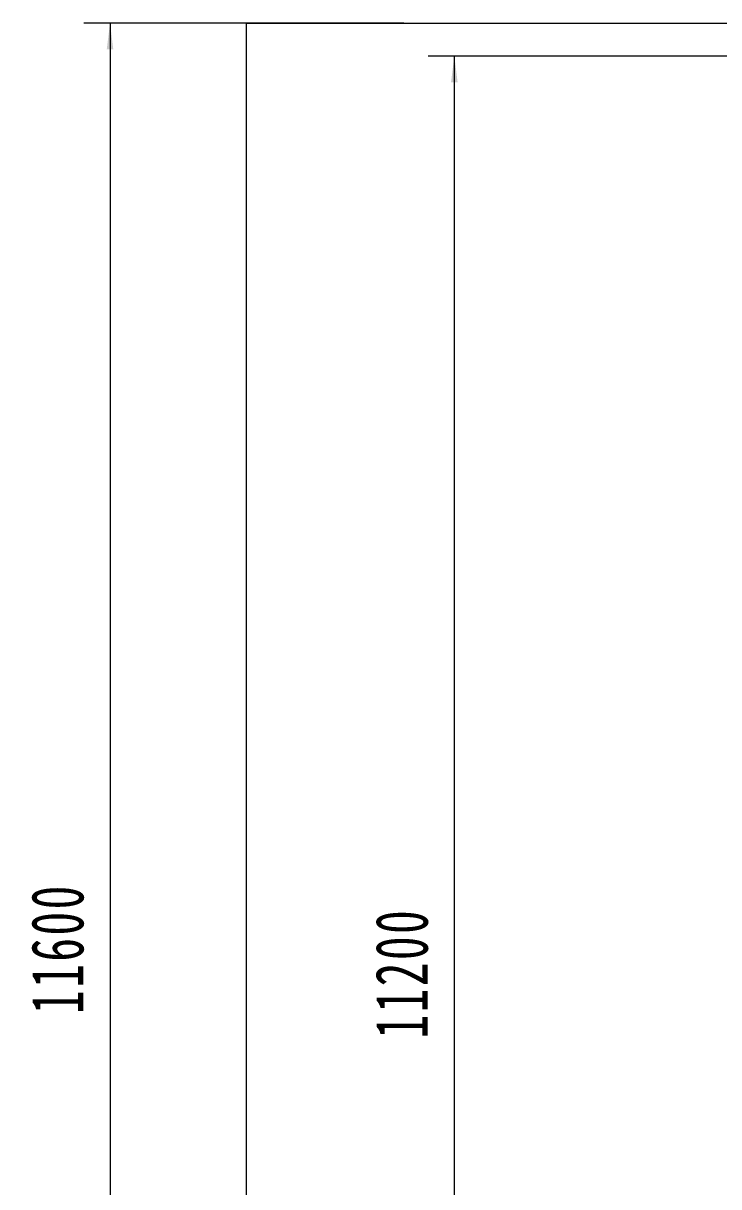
# Model space of a CAD drawing. Header units: millimetres. Extents: x -67280 to 67280, y -47520 to 47520.
# Drawn here: x -50997 to -46749, y 32861 to 39964 of the extents above; entities that cross this region are included whole.
import ezdxf

# ---------------------------------------------------------------- set-up
doc = ezdxf.new("R2010")
doc.units = ezdxf.units.MM
doc.layers.get('0').update_dxf_attribs({"lineweight": 35})
doc.layers.add('尺寸线层', color=4, linetype='Continuous', lineweight=18)
doc.styles.add('标准', font='', dxfattribs={"width": 0.667})
doc.styles.get('标准').set_extended_font_data('宋体')
doc.dimstyles.new('标准', dxfattribs={"dimscale": 160, "dimtxt": 2, "dimasz": 1, "dimexe": 1, "dimexo": 0, "dimgap": 1, "dimtad": 1, "dimdec": 1, "dimdsep": 46, "dimtxsty": '标准', "dimblk": '_CAXARROW', "dimcen": 0, "dimdle": 2, "dimaunit": 1, "dimadec": 0, "dimazin": 2, "dimtfac": 0.707107, "dimtdec": 3, "dimtmove": 0, "dimatfit": 3, "dimfxl": 0, "dimfrac": 2, "dimtolj": 1, "dimarcsym": 0})

# ---------------------------------------------------------------- blocks, each defined once
blk = doc.blocks.new('*X93')
at = {"layer": '尺寸线层', "linetype": 'Continuous', "lineweight": 18}
for points in [[(-48363.8, 39764.1), (-48383.8, 39604.1), (-48343.8, 39604.1)], [(-48363.8, 28564.1), (-48383.8, 28724.1), (-48343.8, 28724.1)]]:
    blk.add_hatch(color=0, dxfattribs=at).paths.add_polyline_path(points, flags=0)
at = {"layer": '尺寸线层', "color": 0}
for p, q in [((-46638, 39764.1), (-48523.8, 39764.1)), ((-45960.3, 28564.1), (-48523.8, 28564.1))]:
    blk.add_line(p, q, dxfattribs=at)
at = {"layer": '尺寸线层', "color": 0, "linetype": 'Continuous', "lineweight": 18}
blk.add_line((-48363.8, 28564.1), (-48363.8, 39764.1), dxfattribs=at)
at = {"layer": '尺寸线层', "color": 0, "insert": (-48683.8, 34164.1), "char_height": 320, "width": 1539.614, "attachment_point": 5, "rotation": 90, "line_spacing_factor": 1.15057, "style": '标准'}
blk.add_mtext('\\T1.1;11200', dxfattribs=at)
blk = doc.blocks.new('_CAXARROW')
blk.add_hatch(color=0).paths.add_polyline_path([(0, 0), (-1, 0.125), (-1, -0.125)], flags=0)
blk = doc.blocks.new('*X115')
at = {"layer": '尺寸线层', "linetype": 'Continuous', "lineweight": 18}
for points in [[(-50467.1, 39964.1), (-50447.1, 39804.1), (-50487.1, 39804.1)], [(-50467.1, 28364.1), (-50447.1, 28524.1), (-50487.1, 28524.1)]]:
    blk.add_hatch(color=0, dxfattribs=at).paths.add_polyline_path(points, flags=0)
at = {"layer": '尺寸线层', "color": 0}
for p, q in [((-48673.3, 39964.1), (-50627.1, 39964.1)), ((-45960.3, 28364.1), (-50627.1, 28364.1))]:
    blk.add_line(p, q, dxfattribs=at)
at = {"layer": '尺寸线层', "color": 0, "linetype": 'Continuous', "lineweight": 18}
blk.add_line((-50467.1, 39964.1), (-50467.1, 28364.1), dxfattribs=at)
at = {"layer": '尺寸线层', "color": 0, "insert": (-50787.1, 34314.1), "char_height": 320, "width": 1539.614, "attachment_point": 5, "rotation": 90, "line_spacing_factor": 1.15057, "style": '标准'}
blk.add_mtext('\\T1.1;11600', dxfattribs=at)

msp = doc.modelspace()

# ---------------------------------------------------------------- linework, layer by layer
at = {"layer": '尺寸线层'}
for p, q in [((-49633.343, 39964.126), (19032.031, 39964.126)), ((-49633.343, 28564.126), (-49633.343, 39964.126))]:
    msp.add_line(p, q, dxfattribs=at)

# ---------------------------------------------------------------- dimensions: what is measured, and where the dimension line sits
dim = msp.add_linear_dim(base=(-50467.116, 28364.126), p1=(-48673.343, 39964.126), p2=(-45960.324, 28364.126), angle=270, dimstyle='标准', override={"dimsah": 1, "dimtfill": 1, "dimtzin": 8}, dxfattribs=at)
dim.commit()
dim.dimension.update_dxf_attribs({"geometry": '*X115', "text_midpoint": (-50467.116, 34314.126), "dimtype": 160})
dim = msp.add_linear_dim(base=(-48363.756, 39764.126), p1=(-45960.324, 28564.126), p2=(-46637.969, 39764.126), angle=90, dimstyle='标准', override={"dimsah": 1, "dimtfill": 1, "dimtzin": 8}, dxfattribs=at)
dim.commit()
dim.dimension.update_dxf_attribs({"geometry": '*X93', "text_midpoint": (-48363.756, 34164.126)})

doc.saveas('drawing.dxf')
